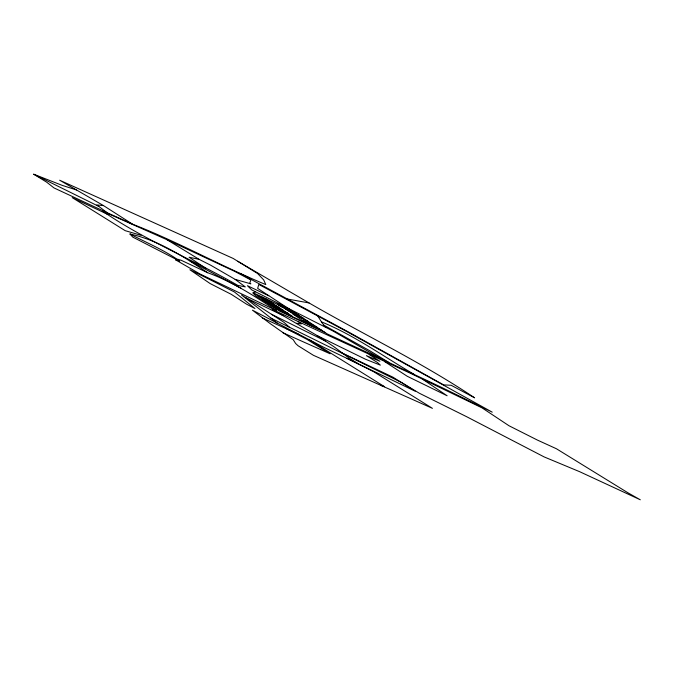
<?xml version="1.0" encoding="UTF-8"?>
<svg xmlns="http://www.w3.org/2000/svg" width="674" height="674" viewBox="0 0 674 674"><rect width="100%" height="100%" fill="white"/><g stroke="black" fill="none" stroke-linecap="round" stroke-linejoin="round"><path stroke-width="1.01" d="M235.116 279.356L245.311 286.905L237.77 285.372C193.253 259.642 145.188 240.458 102.726 211.232L167.177 239.818L234.409 271.251L250.846 279.954L249.776 283.139L250.863 283.847L235.116 279.356L210.591 265.16L199.083 259.347L167.177 239.818M255.505 291.808L252.75 292.861L255.716 295.869L279.643 311.068L324.834 332.358M103.518 205.612L96.837 204.921L107.174 212.723L133.368 224.501C178.559 242.185 220.996 266.078 265.809 284.588L263.669 279.895L257.628 273.543L233.153 258.437L59.657 180.219L103.518 205.612L132.045 223.861M296.653 323.234L301.261 323.95L298.245 321.582L272.195 309.315L317.269 335.66L333.815 346.638L349.056 358.071L358.088 363.699L415.192 391.223L392.993 377.204L341.929 352.906M287.444 299.02L350.135 332.889L443.627 384.871L451.192 385.284L474.606 397.82C422.59 362.907 366.058 335.778 311.835 304.555L309.071 302.955L287.444 299.02L239.691 273.299L249.456 277.949M199.083 259.347L189.116 257.232L205.831 268.311M129.998 234.013C158.508 240.247 183.699 256.693 207.71 272.743C232.522 281.757 254.654 296.156 276.551 310.63L199.917 273.947L175.569 259.819L179.739 261.091C164.439 250.096 146.637 242.842 129.998 234.013L132.778 237.113L179.292 260.956M141.11 235.336L125.195 230.668L72.228 197.625L107.815 214.425M177.65 259.212L181.121 260.248L207.71 272.743M76.474 189.958L62.134 185.342L33.7 174.212L46.624 182.14L53.996 187.92L107.174 212.723M380.793 385.351L384.576 386.708L309.518 339.907M241.258 288.362L190.262 261.15M262.262 317.917L298.767 334.338M320.731 349.621L330.1 353.791L306.872 339.308L285.7 328.331M282.996 332.796L320.731 349.629M381.45 359.023L327.16 333.883L257.645 288.371L258.816 284.453L346.899 331.625L492.247 412.168L440.552 386.901L381.45 359.023L332.846 330.951L251.722 289.879L247.442 285.717L268.791 295.776M298.245 321.582L409.843 373.008L482.045 407.871L509.005 425.757L537.414 440.08L556.421 448.749L628.109 492.905L640.3 499.788L579.657 471.699L544.154 456.921L466.745 416.759L419.279 393.203L401.628 382.529L270.982 318.145L241.511 294.968L283.847 322.239L289.55 327.337M317.934 316.249L321.464 321.877C354.473 335.298 383.27 356.394 413.861 374.205M283.484 315.702L245.968 297.841M289.576 309.197L277.991 303.696L296.172 315.643M294.125 312.188L253.576 292.929L280.847 310.84L292.432 316.342L265.16 298.43M294.681 313.183L280.628 306.51L277.216 304.269M258.117 295.911L269.701 301.413M287.082 309.669L298.666 315.171M262.574 298.708L270.249 302.356L262.599 297.327M298.919 315.971L288.784 311.152L284.546 308.372M262.666 298.902L274.251 304.404M291.631 312.652L303.216 318.153M267.207 301.885L278.8 307.386M307.757 321.144L292.701 313.991L301.792 319.956L316.847 327.109M271.757 304.867L283.341 310.369M272.347 305.996L287.891 313.359M321.397 330.1L309.813 324.598L305.263 321.608M358.088 363.699L323.444 347.135L252.43 310.175L271.015 324.228A50.179 3.412 28.7 0 1 276.888 328.331L293.182 339.645L295.65 343.513L298.026 345.72L313.452 355.324L432.438 408.351L373.767 371.77L347.026 358.374M317.269 335.66L365.62 359.293L380.347 365.139L377.524 362.561L366.403 355.636L379.9 361.281L369.192 354.541M33.7 174.212L98.766 206.37M271.428 314.252L325.298 340.985M237.72 261.251L309.071 302.955M321.464 321.877L323.714 325.087L369.824 350.8L388.772 362.41M384.618 361.601L407.256 376.277L447.132 395.773L422.295 378.999M291.269 310.941L319.703 329.62L278.589 310.091L262.675 299.635L262.413 297.242M303.334 320.706L309.577 324.809M284.799 311.902L291.033 316.005M270.982 318.145L277.503 323.309M323.714 325.087L325.795 327.353M207.331 278.345L189.9 269.769L210.153 283.577L231.283 294.336L246.617 304.21L254.941 308.515L234.442 291.994L207.331 278.345"/></g></svg>
